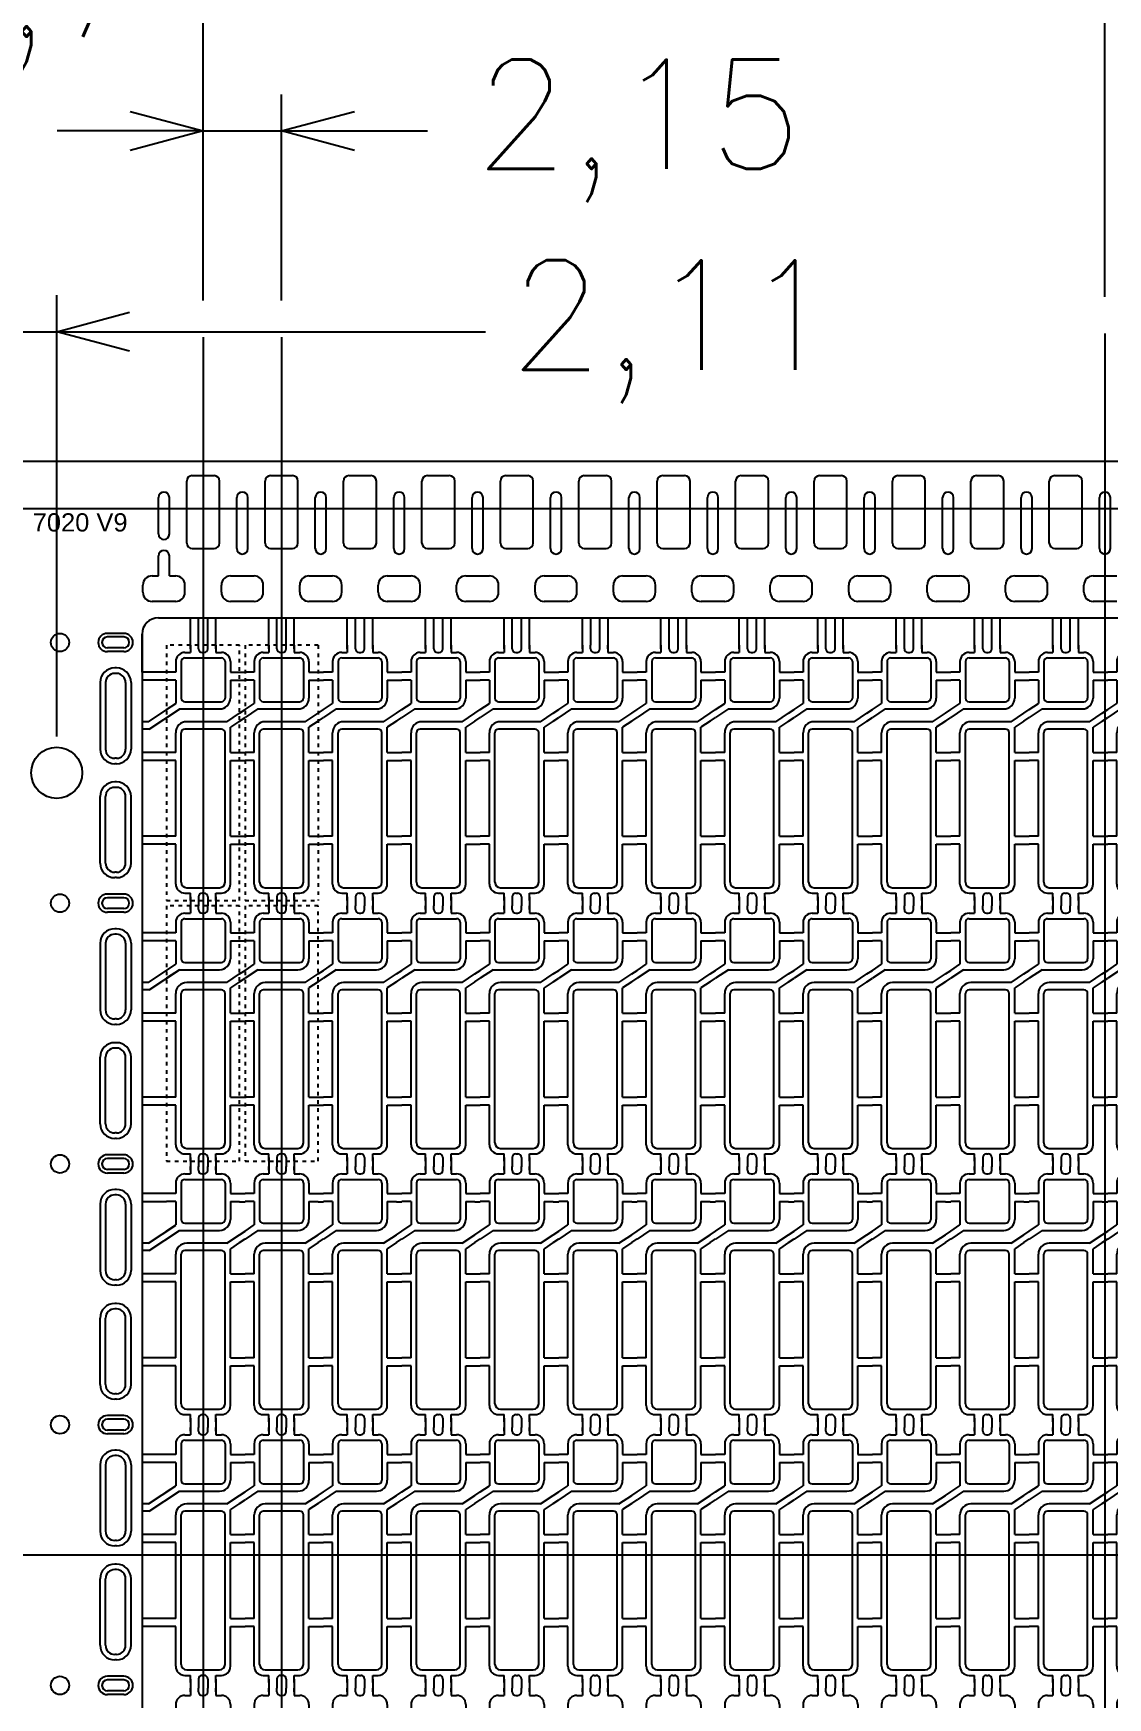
# Model space of a CAD drawing. Header units: millimetres. Extents: x -949 to -637, y 1078 to 1304.
# Drawn here: x -840.18 to -810.72, y 1233.23 to 1278.87 of the extents above; entities that cross this region are included whole.
import ezdxf

# ---------------------------------------------------------------- set-up
doc = ezdxf.new("R2010")
doc.units = ezdxf.units.MM
doc.header["$PDMODE"] = 3
doc.header["$PDSIZE"] = -1
for name, pattern in [('CENTER', [10.16, 6.35, -1.27, 1.27, -1.27]), ('DOT2', [0.125, 0, -0.125]), ('HIDDEN', [1.905, 1.27, -0.635])]:
    doc.linetypes.add(name, pattern=pattern)
doc.layers.get('DEFPOINTS').update_dxf_attribs({"color": 10})
for name, color, linetype in [('1', 3, 'Continuous'), ('6', 6, 'Continuous'), ('b etching', 1, 'Continuous'), ('CEN', 8, 'CENTER'), ('DIM', 7, 'Continuous'), ('HID', 1, 'HIDDEN')]:
    doc.layers.add(name, color=color, linetype=linetype)
doc.styles.add('SIMPLEX', font='simplex')
doc.styles.get("Standard").update_dxf_attribs({"font": 'txt.shx', "bigfont": 'chineset.shx'})
doc.styles.add('STYLE3', font='arial.ttf')
doc.dimstyles.new('ISO-25', dxfattribs={"dimtxt": 2.5, "dimasz": 2.5, "dimexe": 1.25, "dimexo": 0.625, "dimtad": 1, "dimtxsty": 'Standard', "dimcen": 2.5, "dimadec": 0, "dimazin": 0, "dimtfac": 1, "dimtmove": 0, "dimatfit": 3, "dimfxl": 1, "dimarcsym": 0})

# ---------------------------------------------------------------- blocks, each defined once
blk = doc.blocks.new('_OPEN30')
at = {"color": 0, "linetype": 'ByBlock'}
for p, q in [((-1, 0.268), (0, 0)), ((0, 0), (-1, -0.268)), ((0, 0), (-1, 0))]:
    blk.add_line(p, q, dxfattribs=at)
blk = doc.blocks.new('*D8')
at = {"layer": 'DEFPOINTS', "color": 0, "transparency": 16777216}
for p in [(-656.549, 1302.091), (-903.349, 1266.644), (-656.549, 1266.644)]:
    blk.add_point(p, dxfattribs=at)
at = {"layer": 'DIM', "color": 0, "lineweight": -2, "transparency": 16777216}
for p, q in [((-903.349, 1267.644), (-903.349, 1303.091)), ((-656.549, 1267.644), (-656.549, 1303.091)), ((-901.349, 1302.091), (-790.092, 1302.091)), ((-658.549, 1302.091), (-769.806, 1302.091))]:
    blk.add_line(p, q, dxfattribs=at)
at = {"layer": 'DIM', "color": 0, "lineweight": -2, "transparency": 16777216, "xscale": 2, "yscale": 2, "zscale": 2, "rotation": 180}
blk.add_blockref('_OPEN30', (-903.349, 1302.091), dxfattribs=at)
at = {"layer": 'DIM', "color": 0, "lineweight": -2, "transparency": 16777216, "xscale": 2, "yscale": 2, "zscale": 2}
blk.add_blockref('_OPEN30', (-656.549, 1302.091), dxfattribs=at)
at = {"layer": 'DIM', "color": 0, "transparency": 16777216, "insert": (-779.949, 1302.091), "char_height": 3, "attachment_point": 5, "style": 'SIMPLEX'}
blk.add_mtext('246,8±1', dxfattribs=at)
blk = doc.blocks.new('*D30')
at = {"layer": 'DEFPOINTS', "color": 0, "transparency": 16777216}
for p in [(-786.074, 1285.983), (-835.524, 1270.544), (-786.074, 1270.544)]:
    blk.add_point(p, dxfattribs=at)
at = {"layer": 'DIM', "color": 0, "lineweight": -2, "transparency": 16777216}
for p, q in [((-835.524, 1271.544), (-835.524, 1286.983)), ((-786.074, 1271.544), (-786.074, 1286.983)), ((-833.524, 1285.983), (-818.299, 1285.983)), ((-788.074, 1285.983), (-803.299, 1285.983))]:
    blk.add_line(p, q, dxfattribs=at)
at = {"layer": 'DIM', "color": 0, "lineweight": -2, "transparency": 16777216, "xscale": 2, "yscale": 2, "zscale": 2, "rotation": 180}
blk.add_blockref('_OPEN30', (-835.524, 1285.983), dxfattribs=at)
at = {"layer": 'DIM', "color": 0, "lineweight": -2, "transparency": 16777216, "xscale": 2, "yscale": 2, "zscale": 2}
blk.add_blockref('_OPEN30', (-786.074, 1285.983), dxfattribs=at)
at = {"layer": 'DIM', "color": 0, "transparency": 16777216, "insert": (-810.799, 1285.983), "char_height": 3, "attachment_point": 5, "style": 'SIMPLEX'}
blk.add_mtext('49,45', dxfattribs=at)
blk = doc.blocks.new('*D31')
at = {"layer": 'DEFPOINTS', "color": 0, "transparency": 16777216}
for p in [(-833.374, 1276.197), (-835.524, 1270.544), (-833.374, 1270.544)]:
    blk.add_point(p, dxfattribs=at)
at = {"layer": 'DIM', "color": 0, "lineweight": -2, "transparency": 16777216}
for p, q in [((-835.524, 1271.544), (-835.524, 1277.197)), ((-833.374, 1271.544), (-833.374, 1277.197)), ((-837.524, 1276.197), (-839.524, 1276.197)), ((-835.524, 1276.197), (-833.374, 1276.197)), ((-831.374, 1276.197), (-829.374, 1276.197))]:
    blk.add_line(p, q, dxfattribs=at)
at = {"layer": 'DIM', "color": 0, "lineweight": -2, "transparency": 16777216, "xscale": 2, "yscale": 2, "zscale": 2}
blk.add_blockref('_OPEN30', (-835.524, 1276.197), dxfattribs=at)
at = {"layer": 'DIM', "color": 0, "lineweight": -2, "transparency": 16777216, "xscale": 2, "yscale": 2, "zscale": 2, "rotation": 180}
blk.add_blockref('_OPEN30', (-833.374, 1276.197), dxfattribs=at)
at = {"layer": 'DIM', "color": 0, "transparency": 16777216, "insert": (-823.588, 1276.197), "char_height": 3, "attachment_point": 5, "style": 'SIMPLEX'}
blk.add_mtext('2,15', dxfattribs=at)
blk = doc.blocks.new('*D36')
at = {"layer": 'DEFPOINTS', "color": 0, "transparency": 16777216}
for p in [(-779.949, 1292.825), (-841.649, 1270.144), (-779.949, 1270.144)]:
    blk.add_point(p, dxfattribs=at)
at = {"layer": 'DIM', "color": 0, "lineweight": -2, "transparency": 16777216}
for p, q in [((-841.649, 1271.144), (-841.649, 1293.825)), ((-779.949, 1271.144), (-779.949, 1293.825)), ((-839.649, 1292.825), (-816.584, 1292.825)), ((-781.949, 1292.825), (-805.013, 1292.825))]:
    blk.add_line(p, q, dxfattribs=at)
at = {"layer": 'DIM', "color": 0, "lineweight": -2, "transparency": 16777216, "xscale": 2, "yscale": 2, "zscale": 2, "rotation": 180}
blk.add_blockref('_OPEN30', (-841.649, 1292.825), dxfattribs=at)
at = {"layer": 'DIM', "color": 0, "lineweight": -2, "transparency": 16777216, "xscale": 2, "yscale": 2, "zscale": 2}
blk.add_blockref('_OPEN30', (-779.949, 1292.825), dxfattribs=at)
at = {"layer": 'DIM', "color": 0, "transparency": 16777216, "insert": (-810.799, 1292.825), "char_height": 3, "attachment_point": 5, "style": 'SIMPLEX'}
blk.add_mtext('61,7', dxfattribs=at)
blk = doc.blocks.new('*D42')
at = {"layer": 'DEFPOINTS', "color": 0, "transparency": 16777216}
for p in [(-810.799, 1279.822), (-872.499, 1270.644), (-810.799, 1270.644)]:
    blk.add_point(p, dxfattribs=at)
at = {"layer": 'DIM', "color": 0, "lineweight": -2, "transparency": 16777216}
for p, q in [((-872.499, 1271.644), (-872.499, 1280.822)), ((-810.799, 1271.644), (-810.799, 1280.822)), ((-870.499, 1279.822), (-847.434, 1279.822)), ((-812.799, 1279.822), (-835.863, 1279.822))]:
    blk.add_line(p, q, dxfattribs=at)
at = {"layer": 'DIM', "color": 0, "lineweight": -2, "transparency": 16777216, "xscale": 2, "yscale": 2, "zscale": 2, "rotation": 180}
blk.add_blockref('_OPEN30', (-872.499, 1279.822), dxfattribs=at)
at = {"layer": 'DIM', "color": 0, "lineweight": -2, "transparency": 16777216, "xscale": 2, "yscale": 2, "zscale": 2}
blk.add_blockref('_OPEN30', (-810.799, 1279.822), dxfattribs=at)
at = {"layer": 'DIM', "color": 0, "transparency": 16777216, "insert": (-841.649, 1279.822), "char_height": 3, "attachment_point": 5, "style": 'SIMPLEX'}
blk.add_mtext('61,7', dxfattribs=at)
blk = doc.blocks.new('*D43')
at = {"layer": 'DEFPOINTS', "color": 0, "transparency": 16777216}
for p in [(-749.099, 1279.822), (-810.799, 1270.644), (-749.099, 1270.644)]:
    blk.add_point(p, dxfattribs=at)
at = {"layer": 'DIM', "color": 0, "lineweight": -2, "transparency": 16777216}
for p, q in [((-810.799, 1271.644), (-810.799, 1280.822)), ((-749.099, 1271.644), (-749.099, 1280.822)), ((-808.799, 1279.822), (-785.734, 1279.822)), ((-751.099, 1279.822), (-774.163, 1279.822))]:
    blk.add_line(p, q, dxfattribs=at)
at = {"layer": 'DIM', "color": 0, "lineweight": -2, "transparency": 16777216, "xscale": 2, "yscale": 2, "zscale": 2, "rotation": 180}
blk.add_blockref('_OPEN30', (-810.799, 1279.822), dxfattribs=at)
at = {"layer": 'DIM', "color": 0, "lineweight": -2, "transparency": 16777216, "xscale": 2, "yscale": 2, "zscale": 2}
blk.add_blockref('_OPEN30', (-749.099, 1279.822), dxfattribs=at)
at = {"layer": 'DIM', "color": 0, "transparency": 16777216, "insert": (-779.949, 1279.822), "char_height": 3, "attachment_point": 5, "style": 'SIMPLEX'}
blk.add_mtext('61,7', dxfattribs=at)
blk = doc.blocks.new('*D48')
at = {"layer": 'DEFPOINTS', "color": 0, "transparency": 16777216}
for p in [(-841.649, 1270.691), (-841.649, 1258.594), (-839.539, 1258.594)]:
    blk.add_point(p, dxfattribs=at)
at = {"layer": 'DIM', "color": 0, "lineweight": -2, "transparency": 16777216}
for p, q in [((-841.649, 1259.594), (-841.649, 1271.691)), ((-839.539, 1259.594), (-839.539, 1271.691)), ((-843.649, 1270.691), (-845.649, 1270.691)), ((-841.649, 1270.691), (-839.539, 1270.691)), ((-837.539, 1270.691), (-827.778, 1270.691))]:
    blk.add_line(p, q, dxfattribs=at)
at = {"layer": 'DIM', "color": 0, "lineweight": -2, "transparency": 16777216, "xscale": 2, "yscale": 2, "zscale": 2}
blk.add_blockref('_OPEN30', (-841.649, 1270.691), dxfattribs=at)
at = {"layer": 'DIM', "color": 0, "lineweight": -2, "transparency": 16777216, "xscale": 2, "yscale": 2, "zscale": 2, "rotation": 180}
blk.add_blockref('_OPEN30', (-839.539, 1270.691), dxfattribs=at)
at = {"layer": 'DIM', "color": 0, "transparency": 16777216, "insert": (-822.636, 1270.691), "char_height": 3, "attachment_point": 5, "style": 'SIMPLEX'}
blk.add_mtext('2,11', dxfattribs=at)
blk = doc.blocks.new('e1')
at = {"layer": '1'}
for p, q in [((-947.058, 906.581), (-947.058, 906.481)), ((-947.058, 906.481), (-947.058, 906.581)), ((-947.058, 906.581), (-947.058, 906.381)), ((-946.358, 906.581), (-946.358, 906.481)), ((-946.358, 906.481), (-946.358, 906.581)), ((-946.358, 906.581), (-946.358, 906.381)), ((-947.458, 906.131), (-947.458, 905.841)), ((-946.358, 906.381), (-946.208, 906.381)), ((-945.958, 906.131), (-945.958, 905.841)), ((-947.458, 905.841), (-947.708, 905.841)), ((-947.458, 905.621), (-947.708, 905.621)), ((-947.458, 905.621), (-947.458, 904.981)), ((-945.958, 905.841), (-945.708, 905.841)), ((-945.958, 905.621), (-945.958, 905.131)), ((-945.958, 905.621), (-945.708, 905.621)), ((-947.358, 904.831), (-946.258, 904.831)), ((-947.458, 903.641), (-947.458, 904.181)), ((-946.058, 904.481), (-947.158, 904.481)), ((-945.958, 903.641), (-945.958, 904.331)), ((-947.458, 903.641), (-947.708, 903.641)), ((-947.458, 903.421), (-947.708, 903.421)), ((-947.458, 901.341), (-947.458, 903.421)), ((-945.958, 903.641), (-945.708, 903.641)), ((-945.958, 901.341), (-945.958, 903.421)), ((-945.958, 903.421), (-945.708, 903.421)), ((-947.458, 901.341), (-947.708, 901.341)), ((-947.458, 901.121), (-947.708, 901.121)), ((-947.458, 900.031), (-947.458, 901.121)), ((-945.958, 901.341), (-945.708, 901.341)), ((-945.958, 900.031), (-945.958, 901.121)), ((-945.958, 901.121), (-945.708, 901.121)), ((-947.058, 899.581), (-947.058, 899.781)), ((-947.058, 899.581), (-947.058, 899.681)), ((-947.058, 899.681), (-947.058, 899.581)), ((-946.358, 899.781), (-946.208, 899.781)), ((-946.358, 899.581), (-946.358, 899.781)), ((-946.358, 899.581), (-946.358, 899.681)), ((-946.358, 899.681), (-946.358, 899.581))]:
    blk.add_line(p, q, dxfattribs=at)
at = {"layer": '1', "linetype": 'ByBlock'}
for p, q in [((-946.833, 906.481), (-946.833, 906.581)), ((-946.583, 906.481), (-946.583, 906.581)), ((-947.208, 906.381), (-947.058, 906.381)), ((-946.733, 906.381), (-946.683, 906.381)), ((-947.708, 904.814), (-947.458, 904.981)), ((-947.358, 904.831), (-947.708, 904.597)), ((-946.058, 904.481), (-945.708, 904.714)), ((-945.708, 904.497), (-945.958, 904.331)), ((-947.208, 899.781), (-947.058, 899.781)), ((-946.833, 899.681), (-946.833, 899.581)), ((-946.733, 899.781), (-946.683, 899.781)), ((-946.583, 899.681), (-946.583, 899.581))]:
    blk.add_line(p, q, dxfattribs=at)
for centre, start, end in [((-946.733, 906.481), 180, 270), ((-946.683, 906.481), 270, 0), ((-946.733, 899.681), 90, 180), ((-946.683, 899.681), 0, 90)]:
    blk.add_arc(centre, 0.1, start, end, dxfattribs=at)
at = {"layer": '1'}
for centre, radius, start, end in [((-947.208, 906.131), 0.25, 90, 180), ((-946.208, 906.131), 0.25, 0, 90), ((-946.258, 905.131), 0.3, 270, 0), ((-947.158, 904.181), 0.3, 90, 180), ((-947.208, 900.031), 0.25, 180, 270), ((-946.208, 900.031), 0.25, 270, 0)]:
    blk.add_arc(centre, radius, start, end, dxfattribs=at)
blk = doc.blocks.new('e2')
at = {"layer": 'b etching', "linetype": 'ByBlock'}
for p, q in [((-947.308, 906.131), (-947.308, 905.131)), ((-947.208, 906.231), (-946.208, 906.231)), ((-946.108, 906.131), (-946.108, 905.131)), ((-947.208, 905.031), (-946.208, 905.031)), ((-947.308, 900.081), (-947.308, 904.181)), ((-946.208, 904.281), (-947.208, 904.281)), ((-946.108, 900.081), (-946.108, 904.181)), ((-947.158, 899.931), (-946.258, 899.931))]:
    blk.add_line(p, q, dxfattribs=at)
for centre, radius, start, end in [((-947.208, 906.131), 0.1, 90, 180), ((-946.208, 906.131), 0.1, 360, 90), ((-947.208, 905.131), 0.1, 180, 270), ((-946.208, 905.131), 0.1, 270, 360), ((-947.208, 904.181), 0.1, 90, 180), ((-946.208, 904.181), 0.1, 0, 90), ((-947.158, 900.081), 0.15, 180, 270), ((-946.258, 900.081), 0.15, 270, 0)]:
    blk.add_arc(centre, radius, start, end, dxfattribs=at)
blk = doc.blocks.new('TOP')
at = {"layer": '1', "linetype": 'ByBlock'}
for p, q in [((-895.149, 911.326), (-894.999, 911.326)), ((-895.149, 911.106), (-894.999, 911.106)), ((-895.149, 910.2), (-894.999, 910.3)), ((-895.149, 909.983), (-894.999, 910.083)), ((-895.149, 909.126), (-894.999, 909.126)), ((-895.149, 908.906), (-894.999, 908.906)), ((-895.149, 906.826), (-894.999, 906.826)), ((-895.149, 906.606), (-894.999, 906.606)), ((-896.499, 905.066), (-896.499, 904.916)), ((-896.274, 905.066), (-896.274, 904.916)), ((-896.024, 905.066), (-896.024, 904.916)), ((-895.799, 905.066), (-895.799, 904.916))]:
    blk.add_line(p, q, dxfattribs=at)
blk = doc.blocks.new('TOP13')
at = {"layer": '1'}
for p, q in [((-902.111, 615.212), (-902.111, 616.912)), ((-901.961, 617.062), (-901.361, 617.062)), ((-901.211, 615.212), (-901.211, 616.912)), ((-900.736, 615.062), (-900.736, 616.462)), ((-900.436, 615.062), (-900.436, 616.462)), ((-901.961, 615.062), (-901.361, 615.062))]:
    blk.add_line(p, q, dxfattribs=at)
for centre, start, end in [((-901.961, 616.912), 90, 180), ((-901.361, 616.912), 0, 90), ((-900.586, 616.462), 0, 180), ((-901.961, 615.212), 180, 270), ((-901.361, 615.212), 270, 0), ((-900.586, 615.062), 180, 0)]:
    blk.add_arc(centre, 0.15, start, end, dxfattribs=at)
blk = doc.blocks.new('1')
at = {"layer": '1', "linetype": 'ByBlock'}
for p, q in [((-898.224, 911.326), (-898.899, 911.326)), ((-898.224, 911.106), (-898.899, 911.106)), ((-898.899, 911.106), (-898.899, 909.966)), ((-898.724, 909.966), (-897.974, 910.466)), ((-898.699, 909.766), (-897.874, 910.316)), ((-898.724, 909.966), (-898.899, 909.966)), ((-898.699, 909.766), (-898.899, 909.766)), ((-898.899, 909.766), (-898.899, 909.126)), ((-898.224, 909.126), (-898.899, 909.126)), ((-898.224, 908.906), (-898.899, 908.906)), ((-898.899, 908.906), (-898.899, 906.826)), ((-898.224, 906.826), (-898.899, 906.826)), ((-898.224, 906.606), (-898.899, 906.606)), ((-898.899, 906.606), (-898.899, 904.176)), ((-898.224, 904.176), (-898.899, 904.176))]:
    blk.add_line(p, q, dxfattribs=at)
blk = doc.blocks.new('111')
at = {"layer": '1', "linetype": 'ByBlock'}
for p, q in [((-415.593, 929.351), (-415.593, 930.101)), ((-415.368, 929.351), (-415.368, 930.101)), ((-415.368, 930.101), (-415.118, 930.101)), ((-415.118, 929.351), (-415.118, 930.101)), ((-414.893, 930.101), (-413.443, 930.101)), ((-414.893, 929.351), (-414.893, 930.101))]:
    blk.add_line(p, q, dxfattribs=at)

msp = doc.modelspace()

# ---------------------------------------------------------------- linework, layer by layer
at = {"layer": '1', "linetype": 'ByBlock'}
for p, q in [((-840.6486804, 1267.14394821), (-810.7986804, 1267.14394821)), ((-810.7986804, 1267.14394821), (-780.9486804, 1267.14394821)), ((-837.1736804, 1263.54394821), (-837.1736804, 1263.74394821)), ((-836.0236804, 1263.54394821), (-836.0236804, 1263.74394821)), ((-835.0236804, 1263.54394821), (-835.0236804, 1263.74394821)), ((-833.8736804, 1263.54394821), (-833.8736804, 1263.74394821)), ((-832.8736804, 1263.54394821), (-832.8736804, 1263.74394821)), ((-831.7236804, 1263.54394821), (-831.7236804, 1263.74394821)), ((-830.7236804, 1263.54394821), (-830.7236804, 1263.74394821)), ((-829.5736804, 1263.54394821), (-829.5736804, 1263.74394821)), ((-828.5736804, 1263.54394821), (-828.5736804, 1263.74394821)), ((-827.4236804, 1263.54394821), (-827.4236804, 1263.74394821)), ((-826.4236804, 1263.54394821), (-826.4236804, 1263.74394821)), ((-825.2736804, 1263.54394821), (-825.2736804, 1263.74394821)), ((-824.2736804, 1263.54394821), (-824.2736804, 1263.74394821)), ((-823.1236804, 1263.54394821), (-823.1236804, 1263.74394821)), ((-822.1236804, 1263.54394821), (-822.1236804, 1263.74394821)), ((-820.9736804, 1263.54394821), (-820.9736804, 1263.74394821)), ((-819.9736804, 1263.54394821), (-819.9736804, 1263.74394821)), ((-818.8236804, 1263.54394821), (-818.8236804, 1263.74394821)), ((-817.8236804, 1263.54394821), (-817.8236804, 1263.74394821)), ((-816.6736804, 1263.54394821), (-816.6736804, 1263.74394821)), ((-815.6736804, 1263.54394821), (-815.6736804, 1263.74394821)), ((-814.5236804, 1263.54394821), (-814.5236804, 1263.74394821)), ((-813.5236804, 1263.54394821), (-813.5236804, 1263.74394821)), ((-812.3736804, 1263.54394821), (-812.3736804, 1263.74394821)), ((-811.3736804, 1263.54394821), (-811.3736804, 1263.74394821)), ((-836.2736804, 1263.29394821), (-836.9236804, 1263.29394821)), ((-834.1236804, 1263.29394821), (-834.7736804, 1263.29394821)), ((-831.9736804, 1263.29394821), (-832.6236804, 1263.29394821)), ((-829.8236804, 1263.29394821), (-830.4736804, 1263.29394821)), ((-827.6736804, 1263.29394821), (-828.3236804, 1263.29394821)), ((-825.5236804, 1263.29394821), (-826.1736804, 1263.29394821)), ((-823.3736804, 1263.29394821), (-824.0236804, 1263.29394821)), ((-821.2236804, 1263.29394821), (-821.8736804, 1263.29394821)), ((-819.0736804, 1263.29394821), (-819.7236804, 1263.29394821)), ((-816.9236804, 1263.29394821), (-817.5736804, 1263.29394821)), ((-814.7736804, 1263.29394821), (-815.4236804, 1263.29394821)), ((-812.6236804, 1263.29394821), (-813.2736804, 1263.29394821)), ((-810.4736804, 1263.29394821), (-811.1236804, 1263.29394821)), ((-836.7486804, 1262.84394821), (-835.8736804, 1262.84394821)), ((-837.1986804, 1261.35394821), (-837.1986804, 1262.39394821))]:
    msp.add_line(p, q, dxfattribs=at)
at = {"layer": '1'}
for p, q in [((-836.7486804, 1265.14394821), (-836.7486804, 1266.14394821)), ((-836.4486804, 1265.14394821), (-836.4486804, 1266.14394821)), ((-836.7486804, 1263.99394821), (-836.7486804, 1264.54394821)), ((-836.4486804, 1263.99394821), (-836.4486804, 1264.54394821)), ((-836.9236804, 1263.99394821), (-836.7486804, 1263.99394821)), ((-836.4486804, 1263.99394821), (-836.2736804, 1263.99394821)), ((-834.7736804, 1263.99394821), (-834.1236804, 1263.99394821)), ((-832.6236804, 1263.99394821), (-831.9736804, 1263.99394821)), ((-830.4736804, 1263.99394821), (-829.8236804, 1263.99394821)), ((-828.3236804, 1263.99394821), (-827.6736804, 1263.99394821)), ((-826.1736804, 1263.99394821), (-825.5236804, 1263.99394821)), ((-824.0236804, 1263.99394821), (-823.3736804, 1263.99394821)), ((-821.8736804, 1263.99394821), (-821.2236804, 1263.99394821)), ((-819.7236804, 1263.99394821), (-819.0736804, 1263.99394821)), ((-817.5736804, 1263.99394821), (-816.9236804, 1263.99394821)), ((-815.4236804, 1263.99394821), (-814.7736804, 1263.99394821)), ((-813.2736804, 1263.99394821), (-812.6236804, 1263.99394821)), ((-811.1236804, 1263.99394821), (-810.4736804, 1263.99394821)), ((-837.6986804, 1262.31894821), (-838.1486804, 1262.31894821)), ((-837.6986804, 1262.31894821), (-838.1486804, 1262.31894821)), ((-837.6986804, 1262.01894821), (-838.1486804, 1262.01894821)), ((-837.6986804, 1262.01894821), (-838.1486804, 1262.01894821)), ((-837.8986804, 1261.31894821), (-837.9486804, 1261.31894821)), ((-838.1986804, 1261.06894821), (-838.1986804, 1259.24394821)), ((-837.6486804, 1261.06894821), (-837.6486804, 1259.24394821)), ((-837.8986804, 1258.99394821), (-837.9486804, 1258.99394821)), ((-838.1986804, 1256.11894821), (-838.1986804, 1257.94394821)), ((-837.8986804, 1258.19394821), (-837.9486804, 1258.19394821)), ((-837.6486804, 1256.11894821), (-837.6486804, 1257.94394821)), ((-837.8986804, 1255.86894821), (-837.9486804, 1255.86894821)), ((-837.6986804, 1255.16894821), (-838.1486804, 1255.16894821)), ((-837.6986804, 1255.16894821), (-838.1486804, 1255.16894821)), ((-837.6986804, 1254.86894821), (-838.1486804, 1254.86894821)), ((-837.6986804, 1254.86894821), (-838.1486804, 1254.86894821)), ((-838.1986804, 1253.91894821), (-838.1986804, 1252.09394821)), ((-837.8986804, 1254.16894821), (-837.9486804, 1254.16894821)), ((-837.6486804, 1253.91894821), (-837.6486804, 1252.09394821)), ((-837.8986804, 1251.84394821), (-837.9486804, 1251.84394821)), ((-838.1986804, 1248.96894821), (-838.1986804, 1250.79394821)), ((-837.8986804, 1251.04394821), (-837.9486804, 1251.04394821)), ((-837.6486804, 1248.96894821), (-837.6486804, 1250.79394821)), ((-837.8986804, 1248.71894821), (-837.9486804, 1248.71894821)), ((-837.6986804, 1248.01894821), (-838.1486804, 1248.01894821)), ((-837.6986804, 1248.01894821), (-838.1486804, 1248.01894821)), ((-837.6986804, 1247.71894821), (-838.1486804, 1247.71894821)), ((-837.6986804, 1247.71894821), (-838.1486804, 1247.71894821)), ((-837.8986804, 1247.01894821), (-837.9486804, 1247.01894821)), ((-838.1986804, 1246.76894821), (-838.1986804, 1244.94394821)), ((-837.6486804, 1246.76894821), (-837.6486804, 1244.94394821)), ((-837.8986804, 1244.69394821), (-837.9486804, 1244.69394821)), ((-837.8986804, 1243.89394821), (-837.9486804, 1243.89394821)), ((-838.1986804, 1241.81894821), (-838.1986804, 1243.64394821)), ((-837.6486804, 1241.81894821), (-837.6486804, 1243.64394821)), ((-837.8986804, 1241.56894821), (-837.9486804, 1241.56894821)), ((-837.6986804, 1240.86894821), (-838.1486804, 1240.86894821)), ((-837.6986804, 1240.86894821), (-838.1486804, 1240.86894821)), ((-837.6986804, 1240.56894821), (-838.1486804, 1240.56894821)), ((-837.6986804, 1240.56894821), (-838.1486804, 1240.56894821)), ((-837.8986804, 1239.86894821), (-837.9486804, 1239.86894821)), ((-838.1986804, 1239.61894821), (-838.1986804, 1237.79394821)), ((-837.6486804, 1239.61894821), (-837.6486804, 1237.79394821)), ((-837.8986804, 1237.54394821), (-837.9486804, 1237.54394821)), ((-838.1986804, 1234.66894821), (-838.1986804, 1236.49394821)), ((-837.8986804, 1236.74394821), (-837.9486804, 1236.74394821)), ((-837.6486804, 1234.66894821), (-837.6486804, 1236.49394821)), ((-837.8986804, 1234.41894821), (-837.9486804, 1234.41894821)), ((-837.6986804, 1233.71894821), (-838.1486804, 1233.71894821)), ((-837.6986804, 1233.71894821), (-838.1486804, 1233.71894821)), ((-837.6986804, 1233.41894821), (-838.1486804, 1233.41894821)), ((-837.6986804, 1233.41894821), (-838.1486804, 1233.41894821))]:
    msp.add_line(p, q, dxfattribs=at)
for centre, radius in [((-839.4486804, 1262.16894821), 0.25), ((-839.5386804, 1258.59394821), 0.7), ((-839.4486804, 1255.01894821), 0.25), ((-839.4486804, 1255.01894821), 0.25), ((-839.4486804, 1247.86894821), 0.25), ((-839.4486804, 1247.86894821), 0.25), ((-839.4486804, 1240.71894821), 0.25), ((-839.4486804, 1240.71894821), 0.25), ((-839.4486804, 1233.56894821), 0.25), ((-839.4486804, 1233.56894821), 0.25)]:
    msp.add_circle(centre, radius, dxfattribs=at)
for centre, radius, start, end in [((-836.5986804, 1266.14394821), 0.15, 0, 180), ((-836.5986804, 1265.14394821), 0.15, 180, 0), ((-836.5986804, 1264.54394821), 0.15, 0, 180), ((-838.1486804, 1262.16894821), 0.15, 90, 270), ((-838.1486804, 1262.16894821), 0.15, 90, 270), ((-837.6986804, 1262.16894821), 0.15, 270, 90), ((-837.6986804, 1262.16894821), 0.15, 270, 90), ((-837.9486804, 1261.06894821), 0.25, 90, 180), ((-837.8986804, 1261.06894821), 0.25, 360, 90), ((-837.9486804, 1259.24394821), 0.25, 180, 270), ((-837.8986804, 1259.24394821), 0.25, 270, 360), ((-837.9486804, 1257.94394821), 0.25, 90, 180), ((-837.8986804, 1257.94394821), 0.25, 0, 90), ((-837.9486804, 1256.11894821), 0.25, 180, 270), ((-837.8986804, 1256.11894821), 0.25, 270, 0), ((-838.1486804, 1255.01894821), 0.15, 90, 270), ((-838.1486804, 1255.01894821), 0.15, 90, 270), ((-837.6986804, 1255.01894821), 0.15, 270, 90), ((-837.6986804, 1255.01894821), 0.15, 270, 90), ((-837.9486804, 1253.91894821), 0.25, 90, 180), ((-837.8986804, 1253.91894821), 0.25, 360, 90), ((-837.9486804, 1252.09394821), 0.25, 180, 270), ((-837.8986804, 1252.09394821), 0.25, 270, 360), ((-837.9486804, 1250.79394821), 0.25, 90, 180), ((-837.8986804, 1250.79394821), 0.25, 0, 90), ((-837.9486804, 1248.96894821), 0.25, 180, 270), ((-837.8986804, 1248.96894821), 0.25, 270, 0), ((-838.1486804, 1247.86894821), 0.15, 90, 270), ((-838.1486804, 1247.86894821), 0.15, 90, 270), ((-837.6986804, 1247.86894821), 0.15, 270, 90), ((-837.6986804, 1247.86894821), 0.15, 270, 90), ((-837.9486804, 1246.76894821), 0.25, 90, 180), ((-837.8986804, 1246.76894821), 0.25, 360, 90), ((-837.9486804, 1244.94394821), 0.25, 180, 270), ((-837.8986804, 1244.94394821), 0.25, 270, 360), ((-837.9486804, 1243.64394821), 0.25, 90, 180), ((-837.8986804, 1243.64394821), 0.25, 0, 90), ((-837.9486804, 1241.81894821), 0.25, 180, 270), ((-837.8986804, 1241.81894821), 0.25, 270, 0), ((-838.1486804, 1240.71894821), 0.15, 90, 270), ((-838.1486804, 1240.71894821), 0.15, 90, 270), ((-837.6986804, 1240.71894821), 0.15, 270, 90), ((-837.6986804, 1240.71894821), 0.15, 270, 90), ((-837.9486804, 1239.61894821), 0.25, 90, 180), ((-837.8986804, 1239.61894821), 0.25, 360, 90), ((-837.9486804, 1237.79394821), 0.25, 180, 270), ((-837.8986804, 1237.79394821), 0.25, 270, 360), ((-837.9486804, 1236.49394821), 0.25, 90, 180), ((-837.8986804, 1236.49394821), 0.25, 0, 90), ((-837.9486804, 1234.66894821), 0.25, 180, 270), ((-837.8986804, 1234.66894821), 0.25, 270, 0), ((-838.1486804, 1233.56894821), 0.15, 90, 270), ((-838.1486804, 1233.56894821), 0.15, 90, 270), ((-837.6986804, 1233.56894821), 0.15, 270, 90), ((-837.6986804, 1233.56894821), 0.15, 270, 90)]:
    msp.add_arc(centre, radius, start, end, dxfattribs=at)
at = {"layer": '1', "linetype": 'ByBlock'}
for centre, radius, start, end in [((-836.9236804, 1263.74394821), 0.25, 90, 180), ((-836.2736804, 1263.74394821), 0.25, 0, 90), ((-834.7736804, 1263.74394821), 0.25, 90, 180), ((-834.1236804, 1263.74394821), 0.25, 0, 90), ((-832.6236804, 1263.74394821), 0.25, 90, 180), ((-831.9736804, 1263.74394821), 0.25, 0, 90), ((-830.4736804, 1263.74394821), 0.25, 90, 180), ((-829.8236804, 1263.74394821), 0.25, 0, 90), ((-828.3236804, 1263.74394821), 0.25, 90, 180), ((-827.6736804, 1263.74394821), 0.25, 0, 90), ((-826.1736804, 1263.74394821), 0.25, 90, 180), ((-825.5236804, 1263.74394821), 0.25, 0, 90), ((-824.0236804, 1263.74394821), 0.25, 90, 180), ((-823.3736804, 1263.74394821), 0.25, 0, 90), ((-821.8736804, 1263.74394821), 0.25, 90, 180), ((-821.2236804, 1263.74394821), 0.25, 0, 90), ((-819.7236804, 1263.74394821), 0.25, 90, 180), ((-819.0736804, 1263.74394821), 0.25, 0, 90), ((-817.5736804, 1263.74394821), 0.25, 90, 180), ((-816.9236804, 1263.74394821), 0.25, 0, 90), ((-815.4236804, 1263.74394821), 0.25, 90, 180), ((-814.7736804, 1263.74394821), 0.25, 0, 90), ((-813.2736804, 1263.74394821), 0.25, 90, 180), ((-812.6236804, 1263.74394821), 0.25, 0, 90), ((-811.1236804, 1263.74394821), 0.25, 90, 180), ((-836.9236804, 1263.54394821), 0.25, 180, 270), ((-836.2736804, 1263.54394821), 0.25, 270, 0), ((-834.7736804, 1263.54394821), 0.25, 180, 270), ((-834.1236804, 1263.54394821), 0.25, 270, 0), ((-832.6236804, 1263.54394821), 0.25, 180, 270), ((-831.9736804, 1263.54394821), 0.25, 270, 0), ((-830.4736804, 1263.54394821), 0.25, 180, 270), ((-829.8236804, 1263.54394821), 0.25, 270, 0), ((-828.3236804, 1263.54394821), 0.25, 180, 270), ((-827.6736804, 1263.54394821), 0.25, 270, 0), ((-826.1736804, 1263.54394821), 0.25, 180, 270), ((-825.5236804, 1263.54394821), 0.25, 270, 0), ((-824.0236804, 1263.54394821), 0.25, 180, 270), ((-823.3736804, 1263.54394821), 0.25, 270, 0), ((-821.8736804, 1263.54394821), 0.25, 180, 270), ((-821.2236804, 1263.54394821), 0.25, 270, 0), ((-819.7236804, 1263.54394821), 0.25, 180, 270), ((-819.0736804, 1263.54394821), 0.25, 270, 0), ((-817.5736804, 1263.54394821), 0.25, 180, 270), ((-816.9236804, 1263.54394821), 0.25, 270, 0), ((-815.4236804, 1263.54394821), 0.25, 180, 270), ((-814.7736804, 1263.54394821), 0.25, 270, 0), ((-813.2736804, 1263.54394821), 0.25, 180, 270), ((-812.6236804, 1263.54394821), 0.25, 270, 0), ((-811.1236804, 1263.54394821), 0.25, 180, 270), ((-836.7486804, 1262.39394821), 0.45, 90, 180)]:
    msp.add_arc(centre, radius, start, end, dxfattribs=at)
at = {"layer": '6', "linetype": 'DOT2'}
for p, q in [((-836.5236804, 1262.09394821), (-836.5236804, 1255.09394821)), ((-834.5236804, 1262.09394821), (-836.5236804, 1262.09394821)), ((-834.5236804, 1255.09394821), (-834.5236804, 1262.09394821)), ((-834.3736804, 1262.09394821), (-834.3736804, 1255.09394821)), ((-832.3736804, 1262.09394821), (-834.3736804, 1262.09394821)), ((-832.3736804, 1262.09394821), (-832.3736804, 1255.09394821)), ((-836.5236804, 1255.09394821), (-834.5236804, 1255.09394821)), ((-834.5236804, 1254.94394821), (-836.5236804, 1254.94394821)), ((-836.5236804, 1254.94394821), (-836.5236804, 1247.94394821)), ((-834.5236804, 1247.94394821), (-834.5236804, 1254.94394821)), ((-834.3736804, 1255.09394821), (-832.3736804, 1255.09394821)), ((-834.3736804, 1254.94394821), (-834.3736804, 1247.94394821)), ((-832.3736804, 1254.94394821), (-834.3736804, 1254.94394821)), ((-832.3736804, 1247.94394821), (-832.3736804, 1254.94394821)), ((-836.5236804, 1247.94394821), (-834.5236804, 1247.94394821)), ((-834.3736804, 1247.94394821), (-832.3736804, 1247.94394821))]:
    msp.add_line(p, q, dxfattribs=at)
at = {"layer": 'CEN', "linetype": 'ByBlock'}
for p, q in [((-835.5236804, 1270.54394821), (-835.5236804, 1203.74394821)), ((-833.3736804, 1270.54394821), (-833.3736804, 1203.74394821)), ((-810.7986804, 1270.64394821), (-810.7986804, 1203.64394821)), ((-810.7986804, 1270.64394821), (-810.7986804, 1203.64394821)), ((-810.7986804, 1269.64394821), (-810.7986804, 1202.64394821)), ((-901.6236804, 1265.84394821), (-659.2736804, 1265.84394821)), ((-648.05900889, 1237.14394821), (-914.20864364, 1237.14394821))]:
    msp.add_line(p, q, dxfattribs=at)
at = {"layer": 'HID', "linetype": 'ByBlock'}
for p, q in [((-836.7486804, 1262.84394821), (-784.8486804, 1262.84394821)), ((-837.6986804, 1262.41894821), (-838.1486804, 1262.41894821)), ((-837.1986804, 1262.39394821), (-837.1986804, 1211.89394821)), ((-837.6986804, 1261.91894821), (-838.1486804, 1261.91894821)), ((-837.8986804, 1261.46894821), (-837.9486804, 1261.46894821)), ((-838.3486804, 1261.06894821), (-838.3486804, 1259.24394821)), ((-837.4986804, 1261.06894821), (-837.4986804, 1259.24394821)), ((-837.8986804, 1258.84394821), (-837.9486804, 1258.84394821)), ((-838.3486804, 1256.11894821), (-838.3486804, 1257.94394821)), ((-837.8986804, 1258.34394821), (-837.9486804, 1258.34394821)), ((-837.4986804, 1256.11894821), (-837.4986804, 1257.94394821)), ((-837.8986804, 1255.71894821), (-837.9486804, 1255.71894821)), ((-837.6986804, 1255.26894821), (-838.1486804, 1255.26894821)), ((-837.6986804, 1254.76894821), (-838.1486804, 1254.76894821)), ((-837.8986804, 1254.31894821), (-837.9486804, 1254.31894821)), ((-838.3486804, 1253.91894821), (-838.3486804, 1252.09394821)), ((-837.4986804, 1253.91894821), (-837.4986804, 1252.09394821)), ((-837.8986804, 1251.69394821), (-837.9486804, 1251.69394821)), ((-837.8986804, 1251.19394821), (-837.9486804, 1251.19394821)), ((-838.3486804, 1248.96894821), (-838.3486804, 1250.79394821)), ((-837.4986804, 1248.96894821), (-837.4986804, 1250.79394821)), ((-837.8986804, 1248.56894821), (-837.9486804, 1248.56894821)), ((-837.6986804, 1248.11894821), (-838.1486804, 1248.11894821)), ((-837.6986804, 1247.61894821), (-838.1486804, 1247.61894821)), ((-837.8986804, 1247.16894821), (-837.9486804, 1247.16894821)), ((-838.3486804, 1246.76894821), (-838.3486804, 1244.94394821)), ((-837.4986804, 1246.76894821), (-837.4986804, 1244.94394821)), ((-837.8986804, 1244.54394821), (-837.9486804, 1244.54394821)), ((-837.8986804, 1244.04394821), (-837.9486804, 1244.04394821)), ((-838.3486804, 1241.81894821), (-838.3486804, 1243.64394821)), ((-837.4986804, 1241.81894821), (-837.4986804, 1243.64394821)), ((-837.8986804, 1241.41894821), (-837.9486804, 1241.41894821)), ((-837.6986804, 1240.96894821), (-838.1486804, 1240.96894821)), ((-837.6986804, 1240.46894821), (-838.1486804, 1240.46894821)), ((-837.8986804, 1240.01894821), (-837.9486804, 1240.01894821)), ((-838.3486804, 1239.61894821), (-838.3486804, 1237.79394821)), ((-837.4986804, 1239.61894821), (-837.4986804, 1237.79394821)), ((-837.8986804, 1237.39394821), (-837.9486804, 1237.39394821)), ((-838.3486804, 1234.66894821), (-838.3486804, 1236.49394821)), ((-837.8986804, 1236.89394821), (-837.9486804, 1236.89394821)), ((-837.4986804, 1234.66894821), (-837.4986804, 1236.49394821)), ((-837.8986804, 1234.26894821), (-837.9486804, 1234.26894821)), ((-837.6986804, 1233.81894821), (-838.1486804, 1233.81894821)), ((-837.6986804, 1233.31894821), (-838.1486804, 1233.31894821))]:
    msp.add_line(p, q, dxfattribs=at)
for centre, radius, start, end in [((-836.7486804, 1262.39394821), 0.45, 90, 180), ((-838.1486804, 1262.16894821), 0.25, 90, 270), ((-837.6986804, 1262.16894821), 0.25, 270, 90), ((-837.9486804, 1261.06894821), 0.4, 90, 180), ((-837.8986804, 1261.06894821), 0.4, 360, 90), ((-837.9486804, 1259.24394821), 0.4, 180, 270), ((-837.8986804, 1259.24394821), 0.4, 270, 360), ((-837.9486804, 1257.94394821), 0.4, 90, 180), ((-837.8986804, 1257.94394821), 0.4, 0, 90), ((-837.9486804, 1256.11894821), 0.4, 180, 270), ((-837.8986804, 1256.11894821), 0.4, 270, 0), ((-838.1486804, 1255.01894821), 0.25, 90, 270), ((-837.6986804, 1255.01894821), 0.25, 270, 90), ((-837.9486804, 1253.91894821), 0.4, 90, 180), ((-837.8986804, 1253.91894821), 0.4, 360, 90), ((-837.9486804, 1252.09394821), 0.4, 180, 270), ((-837.8986804, 1252.09394821), 0.4, 270, 360), ((-837.9486804, 1250.79394821), 0.4, 90, 180), ((-837.8986804, 1250.79394821), 0.4, 0, 90), ((-837.9486804, 1248.96894821), 0.4, 180, 270), ((-837.8986804, 1248.96894821), 0.4, 270, 0), ((-838.1486804, 1247.86894821), 0.25, 90, 270), ((-837.6986804, 1247.86894821), 0.25, 270, 90), ((-837.9486804, 1246.76894821), 0.4, 90, 180), ((-837.8986804, 1246.76894821), 0.4, 360, 90), ((-837.9486804, 1244.94394821), 0.4, 180, 270), ((-837.8986804, 1244.94394821), 0.4, 270, 360), ((-837.9486804, 1243.64394821), 0.4, 90, 180), ((-837.8986804, 1243.64394821), 0.4, 0, 90), ((-837.9486804, 1241.81894821), 0.4, 180, 270), ((-837.8986804, 1241.81894821), 0.4, 270, 0), ((-838.1486804, 1240.71894821), 0.25, 90, 270), ((-837.6986804, 1240.71894821), 0.25, 270, 90), ((-837.9486804, 1239.61894821), 0.4, 90, 180), ((-837.8986804, 1239.61894821), 0.4, 360, 90), ((-837.9486804, 1237.79394821), 0.4, 180, 270), ((-837.8986804, 1237.79394821), 0.4, 270, 360), ((-837.9486804, 1236.49394821), 0.4, 90, 180), ((-837.8986804, 1236.49394821), 0.4, 0, 90), ((-837.9486804, 1234.66894821), 0.4, 180, 270), ((-837.8986804, 1234.66894821), 0.4, 270, 0), ((-838.1486804, 1233.56894821), 0.25, 90, 270), ((-837.6986804, 1233.56894821), 0.25, 270, 90)]:
    msp.add_arc(centre, radius, start, end, dxfattribs=at)

# ---------------------------------------------------------------- block references
at = {"linetype": 'ByBlock'}
for name, p in [('TOP13', (66.13685045, 649.68182745)), ('TOP13', (68.28685045, 649.68182745)), ('TOP13', (70.43685045, 649.68182745)), ('TOP13', (72.58685045, 649.68182745)), ('TOP13', (74.73685045, 649.68182745)), ('TOP13', (76.88685045, 649.68182745)), ('TOP13', (79.03685045, 649.68182745)), ('TOP13', (81.18685045, 649.68182745)), ('TOP13', (83.33685045, 649.68182745)), ('TOP13', (85.48685045, 649.68182745)), ('TOP13', (87.63685045, 649.68182745)), ('TOP13', (89.78685045, 649.68182745)), ('111', (-420.28056474, 332.74258644)), ('111', (-418.13056474, 332.74258644)), ('111', (-415.98056474, 332.74258644)), ('111', (-413.83056474, 332.74258644)), ('111', (-411.68056474, 332.74258644)), ('111', (-409.53056474, 332.74258644)), ('111', (-407.38056474, 332.74258644)), ('111', (-405.23056474, 332.74258644)), ('111', (-403.08056474, 332.74258644)), ('111', (-400.93056474, 332.74258644)), ('111', (-398.78056474, 332.74258644)), ('111', (-396.63056474, 332.74258644)), ('e1', (111.18386592, 355.51326061)), ('e1', (113.33386592, 355.51326061)), ('e1', (115.48386592, 355.51326061)), ('e1', (117.63386592, 355.51326061)), ('e1', (119.78386592, 355.51326061)), ('e1', (121.93386592, 355.51326061)), ('e1', (124.08386592, 355.51326061)), ('e1', (126.23386592, 355.51326061)), ('e1', (128.38386592, 355.51326061)), ('e1', (130.53386592, 355.51326061)), ('e1', (132.68386592, 355.51326061)), ('e1', (134.83386592, 355.51326061)), ('e1', (136.98386592, 355.51326061)), ('e2', (111.18386592, 355.51326061)), ('e2', (113.33386592, 355.51326061)), ('e2', (115.48386592, 355.51326061)), ('e2', (117.63386592, 355.51326061)), ('e2', (119.78386592, 355.51326061)), ('e2', (121.93386592, 355.51326061)), ('e2', (124.08386592, 355.51326061)), ('e2', (126.23386592, 355.51326061)), ('e2', (128.38386592, 355.51326061)), ('e2', (130.53386592, 355.51326061)), ('e2', (132.68386592, 355.51326061)), ('e2', (134.83386592, 355.51326061)), ('1', (61.7, 350.02754633)), ('TOP', (60.625, 350.02754633)), ('TOP', (62.775, 350.02754633)), ('TOP', (64.925, 350.02754633)), ('TOP', (67.075, 350.02754633)), ('TOP', (69.225, 350.02754633)), ('TOP', (71.375, 350.02754633)), ('TOP', (73.525, 350.02754633)), ('TOP', (75.675, 350.02754633)), ('TOP', (77.825, 350.02754633)), ('TOP', (79.975, 350.02754633)), ('TOP', (82.125, 350.02754633)), ('TOP', (84.275, 350.02754633)), ('e1', (111.18386592, 348.36326061)), ('e1', (113.33386592, 348.36326061)), ('e1', (115.48386592, 348.36326061)), ('e1', (117.63386592, 348.36326061)), ('e1', (119.78386592, 348.36326061)), ('e1', (121.93386592, 348.36326061)), ('e1', (124.08386592, 348.36326061)), ('e1', (126.23386592, 348.36326061)), ('e1', (128.38386592, 348.36326061)), ('e1', (130.53386592, 348.36326061)), ('e1', (132.68386592, 348.36326061)), ('e1', (134.83386592, 348.36326061)), ('e1', (136.98386592, 348.36326061)), ('e2', (111.18386592, 348.36326061)), ('e2', (113.33386592, 348.36326061)), ('e2', (115.48386592, 348.36326061)), ('e2', (117.63386592, 348.36326061)), ('e2', (119.78386592, 348.36326061)), ('e2', (121.93386592, 348.36326061)), ('e2', (124.08386592, 348.36326061)), ('e2', (126.23386592, 348.36326061)), ('e2', (128.38386592, 348.36326061)), ('e2', (130.53386592, 348.36326061)), ('e2', (132.68386592, 348.36326061)), ('e2', (134.83386592, 348.36326061)), ('1', (61.7, 342.87754633)), ('TOP', (60.625, 342.87754633)), ('TOP', (60.625, 342.87754633)), ('TOP', (62.775, 342.87754633)), ('TOP', (64.925, 342.87754633)), ('TOP', (67.075, 342.87754633)), ('TOP', (69.225, 342.87754633)), ('TOP', (71.375, 342.87754633)), ('TOP', (73.525, 342.87754633)), ('TOP', (75.675, 342.87754633)), ('TOP', (77.825, 342.87754633)), ('TOP', (79.975, 342.87754633)), ('TOP', (82.125, 342.87754633)), ('TOP', (84.275, 342.87754633)), ('e1', (111.18386592, 341.21326061)), ('e2', (111.18386592, 341.21326061)), ('e1', (113.33386592, 341.21326061)), ('e2', (113.33386592, 341.21326061)), ('e1', (115.48386592, 341.21326061)), ('e2', (115.48386592, 341.21326061)), ('e1', (117.63386592, 341.21326061)), ('e2', (117.63386592, 341.21326061)), ('e1', (119.78386592, 341.21326061)), ('e2', (119.78386592, 341.21326061)), ('e1', (121.93386592, 341.21326061)), ('e2', (121.93386592, 341.21326061)), ('e1', (124.08386592, 341.21326061)), ('e2', (124.08386592, 341.21326061)), ('e1', (126.23386592, 341.21326061)), ('e2', (126.23386592, 341.21326061)), ('e1', (128.38386592, 341.21326061)), ('e2', (128.38386592, 341.21326061)), ('e1', (130.53386592, 341.21326061)), ('e2', (130.53386592, 341.21326061)), ('e1', (132.68386592, 341.21326061)), ('e2', (132.68386592, 341.21326061)), ('e1', (134.83386592, 341.21326061)), ('e2', (134.83386592, 341.21326061)), ('e1', (136.98386592, 341.21326061)), ('1', (61.7, 335.72754633)), ('TOP', (60.625, 335.72754633)), ('TOP', (60.625, 335.72754633)), ('TOP', (62.775, 335.72754633)), ('TOP', (64.925, 335.72754633)), ('TOP', (67.075, 335.72754633)), ('TOP', (69.225, 335.72754633)), ('TOP', (71.375, 335.72754633)), ('TOP', (73.525, 335.72754633)), ('TOP', (75.675, 335.72754633)), ('TOP', (77.825, 335.72754633)), ('TOP', (79.975, 335.72754633)), ('TOP', (82.125, 335.72754633)), ('TOP', (84.275, 335.72754633)), ('e1', (111.18386592, 334.06326061)), ('e1', (113.33386592, 334.06326061)), ('e1', (115.48386592, 334.06326061)), ('e1', (117.63386592, 334.06326061)), ('e1', (119.78386592, 334.06326061)), ('e1', (121.93386592, 334.06326061)), ('e1', (124.08386592, 334.06326061)), ('e1', (126.23386592, 334.06326061)), ('e1', (128.38386592, 334.06326061)), ('e1', (130.53386592, 334.06326061)), ('e1', (132.68386592, 334.06326061)), ('e1', (134.83386592, 334.06326061)), ('e1', (136.98386592, 334.06326061)), ('e2', (111.18386592, 334.06326061)), ('e2', (113.33386592, 334.06326061)), ('e2', (115.48386592, 334.06326061)), ('e2', (117.63386592, 334.06326061)), ('e2', (119.78386592, 334.06326061)), ('e2', (121.93386592, 334.06326061)), ('e2', (124.08386592, 334.06326061)), ('e2', (126.23386592, 334.06326061)), ('e2', (128.38386592, 334.06326061)), ('e2', (130.53386592, 334.06326061)), ('e2', (132.68386592, 334.06326061)), ('e2', (134.83386592, 334.06326061)), ('1', (61.7, 328.57754633)), ('TOP', (60.625, 328.57754633)), ('TOP', (60.625, 328.57754633)), ('TOP', (62.775, 328.57754633)), ('TOP', (64.925, 328.57754633)), ('TOP', (67.075, 328.57754633)), ('TOP', (69.225, 328.57754633)), ('TOP', (71.375, 328.57754633)), ('TOP', (73.525, 328.57754633)), ('TOP', (75.675, 328.57754633)), ('TOP', (77.825, 328.57754633)), ('TOP', (79.975, 328.57754633)), ('TOP', (82.125, 328.57754633)), ('TOP', (84.275, 328.57754633)), ('e1', (111.18386592, 326.91326061)), ('e1', (113.33386592, 326.91326061)), ('e1', (115.48386592, 326.91326061)), ('e1', (117.63386592, 326.91326061)), ('e1', (119.78386592, 326.91326061)), ('e1', (121.93386592, 326.91326061)), ('e1', (124.08386592, 326.91326061)), ('e1', (126.23386592, 326.91326061)), ('e1', (128.38386592, 326.91326061)), ('e1', (130.53386592, 326.91326061)), ('e1', (132.68386592, 326.91326061)), ('e1', (134.83386592, 326.91326061)), ('e1', (136.98386592, 326.91326061))]:
    msp.add_blockref(name, p, dxfattribs=at)

# ---------------------------------------------------------------- texts
at = {"layer": '1', "style": 'STYLE3'}
msp.add_text('7020 V9', height=0.5, dxfattribs=at).set_placement((-840.19707492, 1265.21164364))

# ---------------------------------------------------------------- dimensions: what is measured, and where the dimension line sits
at = {"layer": 'DIM'}
for base, p1, p2, override, picture, middle in [((-656.5486803994, 1302.0911544611), (-903.3486803994, 1266.6439482137), (-656.5486803994, 1266.6439482137), {"dimtxt": 3, "dimasz": 2, "dimexe": 1, "dimexo": 1, "dimgap": 1.5, "dimtad": 0, "dimdec": 8, "dimtxsty": 'SIMPLEX', "dimblk1": 'OPEN30', "dimblk2": 'OPEN30', "dimsah": 1, "dimtol": 1, "dimlim": 0, "dimtp": 1, "dimtm": 1, "dimtfac": 1, "dimtdec": 8}, '*D8', (-779.9486803994, 1302.0911544611)), ((-779.9486803994, 1292.8245192535), (-841.6486803994, 1270.1439482137), (-779.9486803994, 1270.1439482137), {"dimtxt": 3, "dimasz": 2, "dimexe": 1, "dimexo": 1, "dimgap": 1.5, "dimtad": 0, "dimdec": 8, "dimtxsty": 'SIMPLEX', "dimblk1": 'OPEN30', "dimblk2": 'OPEN30', "dimsah": 1, "dimtp": 0.05, "dimtm": 0.05, "dimtfac": 0.5, "dimtdec": 8}, '*D36', (-810.7986803994, 1292.8245192535)), ((-786.0736803994, 1285.9826068217), (-835.5236803994, 1270.5439482137), (-786.0736803994, 1270.5439482137), {"dimtxt": 3, "dimasz": 2, "dimexe": 1, "dimexo": 1, "dimgap": 1.5, "dimtad": 0, "dimdec": 8, "dimtxsty": 'SIMPLEX', "dimblk1": 'OPEN30', "dimblk2": 'OPEN30', "dimsah": 1, "dimtp": 0.05, "dimtm": 0.05, "dimtfac": 0.5, "dimtdec": 8}, '*D30', (-810.7986803994, 1285.9826068217)), ((-810.7986803994, 1279.8217741711), (-872.4986803994, 1270.6439482137), (-810.7986803994, 1270.6439482137), {"dimtxt": 3, "dimasz": 2, "dimexe": 1, "dimexo": 1, "dimgap": 1.5, "dimtad": 0, "dimdec": 8, "dimtxsty": 'SIMPLEX', "dimblk1": 'OPEN30', "dimblk2": 'OPEN30', "dimsah": 1, "dimtp": 0.05, "dimtm": 0.05, "dimtfac": 0.5, "dimtdec": 8}, '*D42', (-841.6486803994, 1279.8217741711)), ((-749.0986803994, 1279.8217741711), (-810.7986803994, 1270.6439482137), (-749.0986803994, 1270.6439482137), {"dimtxt": 3, "dimasz": 2, "dimexe": 1, "dimexo": 1, "dimgap": 1.5, "dimtad": 0, "dimdec": 8, "dimtxsty": 'SIMPLEX', "dimblk1": 'OPEN30', "dimblk2": 'OPEN30', "dimsah": 1, "dimtp": 0.05, "dimtm": 0.05, "dimtfac": 0.5, "dimtdec": 8}, '*D43', (-779.9486803994, 1279.8217741711)), ((-833.3736804, 1276.19675522), (-835.5236804, 1270.54394821), (-833.3736804, 1270.54394821), {"dimtxt": 3, "dimasz": 2, "dimexe": 1, "dimexo": 1, "dimgap": 1.5, "dimtad": 0, "dimdec": 8, "dimtxsty": 'SIMPLEX', "dimblk1": 'OPEN30', "dimblk2": 'OPEN30', "dimsah": 1, "dimtp": 0.05, "dimtm": 0.05, "dimtfac": 0.5, "dimtdec": 8}, '*D31', (-823.58796611, 1276.19675522))]:
    dim = msp.add_linear_dim(base=base, p1=p1, p2=p2, dimstyle='ISO-25', override=override, dxfattribs=at)
    dim.commit()
    dim.dimension.update_dxf_attribs({"geometry": picture, "text_midpoint": middle})
dim = msp.add_linear_dim(base=(-841.6486804, 1270.69059668), p1=(-839.5386804, 1258.59394821), p2=(-841.6486804, 1258.59394821), dimstyle='ISO-25', override={"dimtxt": 3, "dimasz": 2, "dimexe": 1, "dimexo": 1, "dimgap": 1.5, "dimtad": 0, "dimdec": 8, "dimtxsty": 'SIMPLEX', "dimblk1": 'OPEN30', "dimblk2": 'OPEN30', "dimsah": 1, "dimtp": 0.05, "dimtm": 0.05, "dimtfac": 0.5, "dimtdec": 8}, dxfattribs=at)
dim.commit()
dim.dimension.update_dxf_attribs({"geometry": '*D48', "text_midpoint": (-822.63552121, 1270.69059668), "dimtype": 128})

doc.saveas('drawing.dxf')
